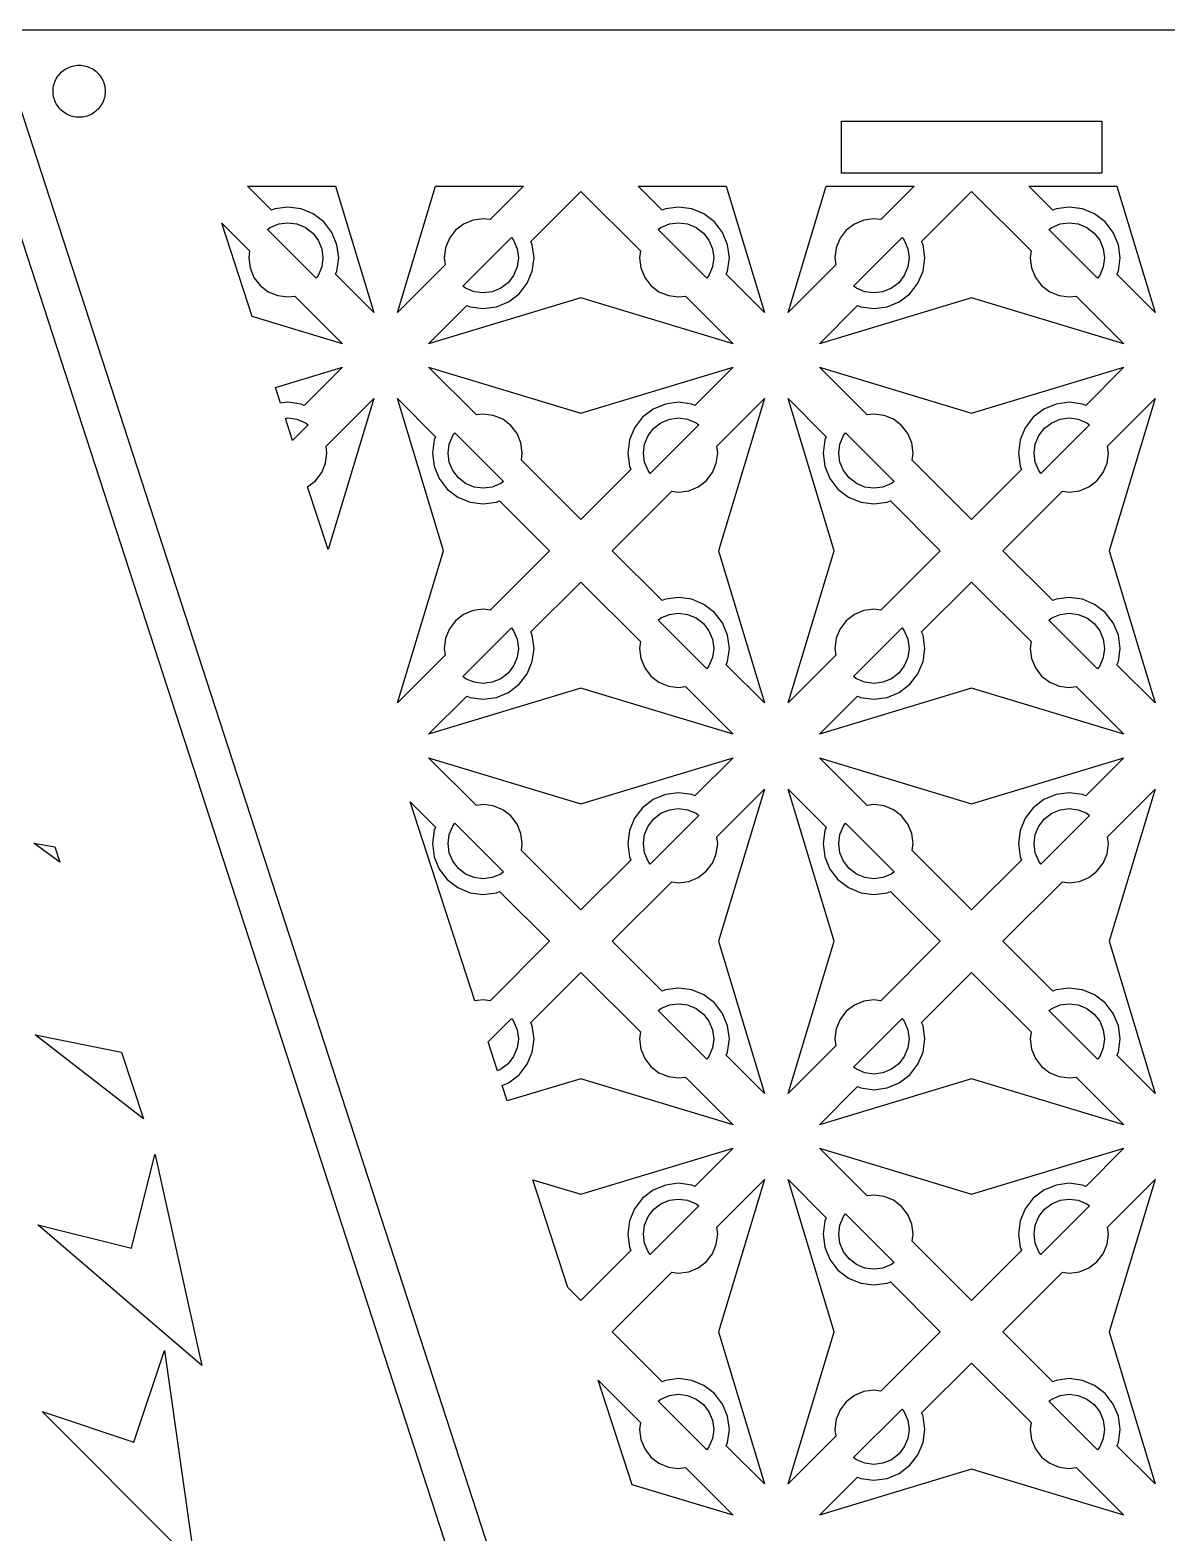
# Model space of a CAD drawing. Header units: metres. Extents: x 20 to 1108, y 20 to 485.
# Drawn here: x 804.2 to 891.5, y 369.2 to 484.7 of the extents above; entities that cross this region are included whole.
import ezdxf

# ---------------------------------------------------------------- set-up
doc = ezdxf.new("R2010")
doc.units = ezdxf.units.M

msp = doc.modelspace()

# ---------------------------------------------------------------- linework, layer by layer
for p, q in [((873.389, 253.826), (798.389, 484.652)), ((951.544, 484.652), (801.544, 484.652)), ((801.544, 484.652), (876.544, 253.826)), ((806.646, 481.408), (806.741, 481.491)), ((806.741, 481.491), (806.841, 481.569)), ((806.841, 481.569), (806.944, 481.639)), ((806.944, 481.639), (807.053, 481.703)), ((807.053, 481.703), (807.164, 481.76)), ((807.164, 481.76), (807.28, 481.81)), ((807.28, 481.81), (807.398, 481.853)), ((807.398, 481.853), (807.519, 481.888)), ((807.519, 481.888), (807.642, 481.915)), ((807.642, 481.915), (807.766, 481.935)), ((807.766, 481.935), (807.891, 481.946)), ((807.891, 481.946), (808.016, 481.95)), ((808.016, 481.95), (808.142, 481.946)), ((808.142, 481.946), (808.267, 481.935)), ((808.267, 481.935), (808.391, 481.915)), ((808.391, 481.915), (808.514, 481.888)), ((808.514, 481.888), (808.634, 481.853)), ((808.634, 481.853), (808.752, 481.81)), ((808.752, 481.81), (808.867, 481.76)), ((808.867, 481.76), (808.979, 481.703)), ((808.979, 481.703), (809.088, 481.639)), ((809.088, 481.639), (809.191, 481.569)), ((809.191, 481.569), (809.291, 481.491)), ((809.291, 481.491), (809.385, 481.408)), ((806.032, 480.201), (806.052, 480.325)), ((806.052, 480.325), (806.079, 480.447)), ((806.079, 480.447), (806.114, 480.569)), ((806.114, 480.569), (806.156, 480.687)), ((806.156, 480.687), (806.206, 480.802)), ((806.206, 480.802), (806.264, 480.913)), ((806.264, 480.913), (806.327, 481.022)), ((806.327, 481.022), (806.398, 481.126)), ((806.398, 481.126), (806.475, 481.225)), ((806.475, 481.225), (806.559, 481.319)), ((806.559, 481.319), (806.646, 481.408)), ((809.385, 481.408), (809.474, 481.319)), ((809.474, 481.319), (809.558, 481.225)), ((809.558, 481.225), (809.634, 481.126)), ((809.634, 481.126), (809.705, 481.022)), ((809.705, 481.022), (809.769, 480.913)), ((809.769, 480.913), (809.826, 480.802)), ((809.826, 480.802), (809.876, 480.687)), ((809.876, 480.687), (809.918, 480.569)), ((809.918, 480.569), (809.953, 480.447)), ((809.953, 480.447), (809.98, 480.325)), ((809.98, 480.325), (810, 480.201)), ((806.016, 479.95), (806.02, 480.075)), ((806.02, 479.824), (806.016, 479.95)), ((806.02, 480.075), (806.032, 480.201)), ((806.032, 479.699), (806.02, 479.824)), ((806.052, 479.575), (806.032, 479.699)), ((806.079, 479.453), (806.052, 479.575)), ((806.114, 479.332), (806.079, 479.453)), ((806.156, 479.214), (806.114, 479.332)), ((806.206, 479.099), (806.156, 479.214)), ((809.876, 479.214), (809.826, 479.099)), ((809.918, 479.332), (809.876, 479.214)), ((809.953, 479.453), (809.918, 479.332)), ((809.98, 479.575), (809.953, 479.453)), ((810, 479.699), (809.98, 479.575)), ((810, 480.201), (810.012, 480.075)), ((810.012, 479.824), (810, 479.699)), ((810.012, 480.075), (810.016, 479.95)), ((810.016, 479.95), (810.012, 479.824)), ((806.264, 478.986), (806.206, 479.099)), ((806.327, 478.878), (806.264, 478.986)), ((806.398, 478.775), (806.327, 478.878)), ((806.475, 478.675), (806.398, 478.775)), ((806.559, 478.581), (806.475, 478.675)), ((806.646, 478.492), (806.559, 478.581)), ((806.741, 478.409), (806.646, 478.492)), ((806.841, 478.332), (806.741, 478.409)), ((806.944, 478.262), (806.841, 478.332)), ((807.053, 478.197), (806.944, 478.262)), ((807.164, 478.141), (807.053, 478.197)), ((807.28, 478.091), (807.164, 478.141)), ((807.398, 478.048), (807.28, 478.091)), ((807.519, 478.013), (807.398, 478.048)), ((807.642, 477.986), (807.519, 478.013)), ((807.766, 477.966), (807.642, 477.986)), ((808.391, 477.986), (808.267, 477.966)), ((808.514, 478.013), (808.391, 477.986)), ((808.634, 478.048), (808.514, 478.013)), ((808.752, 478.091), (808.634, 478.048)), ((808.867, 478.141), (808.752, 478.091)), ((808.979, 478.197), (808.867, 478.141)), ((809.088, 478.262), (808.979, 478.197)), ((809.191, 478.332), (809.088, 478.262)), ((809.291, 478.409), (809.191, 478.332)), ((809.385, 478.492), (809.291, 478.409)), ((809.474, 478.581), (809.385, 478.492)), ((809.558, 478.675), (809.474, 478.581)), ((809.634, 478.775), (809.558, 478.675)), ((809.705, 478.878), (809.634, 478.775)), ((809.769, 478.986), (809.705, 478.878)), ((809.826, 479.099), (809.769, 478.986)), ((807.891, 477.954), (807.766, 477.966)), ((808.016, 477.95), (807.891, 477.954)), ((808.142, 477.954), (808.016, 477.95)), ((808.267, 477.966), (808.142, 477.954)), ((866.544, 473.652), (866.544, 477.652)), ((866.544, 477.652), (886.544, 477.652)), ((886.544, 477.652), (886.544, 473.652)), ((886.544, 473.652), (866.544, 473.652)), ((822.782, 470.819), (820.948, 472.652)), ((820.948, 472.652), (827.707, 472.652)), ((827.707, 472.652), (830.637, 462.964)), ((832.451, 462.964), (835.381, 472.652)), ((835.381, 472.652), (842.14, 472.652)), ((842.14, 472.652), (839.573, 470.086)), ((842.71, 468.414), (846.544, 472.248)), ((846.544, 472.248), (851.11, 467.682)), ((852.782, 470.819), (850.948, 472.652)), ((850.948, 472.652), (857.707, 472.652)), ((857.707, 472.652), (860.637, 462.964)), ((862.451, 462.964), (865.381, 472.652)), ((865.381, 472.652), (872.14, 472.652)), ((872.14, 472.652), (869.573, 470.086)), ((872.71, 468.414), (876.544, 472.248)), ((876.544, 472.248), (881.11, 467.682)), ((882.782, 470.819), (880.948, 472.652)), ((880.948, 472.652), (887.707, 472.652)), ((887.707, 472.652), (890.637, 462.964)), ((824.044, 471.056), (823.033, 470.923)), ((825.055, 470.923), (824.044, 471.056)), ((854.044, 471.056), (853.033, 470.923)), ((855.055, 470.923), (854.044, 471.056)), ((884.044, 471.056), (883.033, 470.923)), ((885.055, 470.923), (884.044, 471.056)), ((823.033, 470.923), (822.782, 470.819)), ((825.995, 470.533), (825.055, 470.923)), ((826.804, 469.913), (825.995, 470.533)), ((827.424, 469.104), (826.804, 469.913)), ((838.267, 470.053), (837.543, 469.753)), ((839.044, 470.155), (838.267, 470.053)), ((839.573, 470.086), (839.044, 470.155)), ((853.033, 470.923), (852.782, 470.819)), ((855.995, 470.533), (855.055, 470.923)), ((856.804, 469.913), (855.995, 470.533)), ((857.424, 469.104), (856.804, 469.913)), ((868.267, 470.053), (867.543, 469.753)), ((869.044, 470.155), (868.267, 470.053)), ((869.573, 470.086), (869.044, 470.155)), ((883.033, 470.923), (882.782, 470.819)), ((885.995, 470.533), (885.055, 470.923)), ((886.804, 469.913), (885.995, 470.533)), ((887.424, 469.104), (886.804, 469.913)), ((821.31, 462.652), (818.985, 469.807)), ((818.985, 469.807), (821.11, 467.682)), ((822.478, 469.322), (822.695, 469.488)), ((826.213, 465.587), (822.478, 469.322)), ((822.695, 469.488), (823.347, 469.758)), ((823.347, 469.758), (824.044, 469.85)), ((824.044, 469.85), (824.741, 469.758)), ((824.741, 469.758), (825.393, 469.488)), ((825.393, 469.488), (825.951, 469.06)), ((825.951, 469.06), (826.38, 468.501)), ((827.813, 468.163), (827.424, 469.104)), ((836.92, 469.277), (836.443, 468.654)), ((837.543, 469.753), (836.92, 469.277)), ((852.478, 469.322), (852.695, 469.488)), ((856.213, 465.587), (852.478, 469.322)), ((852.695, 469.488), (853.347, 469.758)), ((853.347, 469.758), (854.044, 469.85)), ((854.044, 469.85), (854.741, 469.758)), ((854.741, 469.758), (855.393, 469.488)), ((855.393, 469.488), (855.951, 469.06)), ((855.951, 469.06), (856.38, 468.501)), ((857.813, 468.163), (857.424, 469.104)), ((866.92, 469.277), (866.443, 468.654)), ((867.543, 469.753), (866.92, 469.277)), ((882.478, 469.322), (882.695, 469.488)), ((886.213, 465.587), (882.478, 469.322)), ((882.695, 469.488), (883.347, 469.758)), ((883.347, 469.758), (884.044, 469.85)), ((884.044, 469.85), (884.741, 469.758)), ((884.741, 469.758), (885.393, 469.488)), ((885.393, 469.488), (885.951, 469.06)), ((885.951, 469.06), (886.38, 468.501)), ((887.813, 468.163), (887.424, 469.104)), ((821.11, 467.682), (821.041, 467.152)), ((826.38, 468.501), (826.649, 467.85)), ((826.649, 467.85), (826.741, 467.152)), ((827.947, 467.152), (827.813, 468.163)), ((836.144, 467.93), (836.041, 467.152)), ((836.443, 468.654), (836.144, 467.93)), ((837.478, 464.984), (841.214, 468.718)), ((841.214, 468.718), (841.38, 468.501)), ((841.38, 468.501), (841.649, 467.85)), ((841.649, 467.85), (841.741, 467.152)), ((842.814, 468.163), (842.71, 468.414)), ((842.947, 467.152), (842.814, 468.163)), ((851.11, 467.682), (851.041, 467.152)), ((856.38, 468.501), (856.649, 467.85)), ((856.649, 467.85), (856.741, 467.152)), ((857.947, 467.152), (857.813, 468.163)), ((866.144, 467.93), (866.041, 467.152)), ((866.443, 468.654), (866.144, 467.93)), ((867.478, 464.984), (871.214, 468.718)), ((871.214, 468.718), (871.38, 468.501)), ((871.38, 468.501), (871.649, 467.85)), ((871.649, 467.85), (871.741, 467.152)), ((872.814, 468.163), (872.71, 468.414)), ((872.947, 467.152), (872.814, 468.163)), ((881.11, 467.682), (881.041, 467.152)), ((886.38, 468.501), (886.649, 467.85)), ((886.649, 467.85), (886.741, 467.152)), ((887.947, 467.152), (887.813, 468.163)), ((821.041, 467.152), (821.144, 466.375)), ((826.649, 466.455), (826.38, 465.804)), ((826.741, 467.152), (826.649, 466.455)), ((827.813, 466.142), (827.947, 467.152)), ((836.11, 466.624), (832.451, 462.964)), ((836.041, 467.152), (836.11, 466.624)), ((841.649, 466.455), (841.38, 465.804)), ((841.741, 467.152), (841.649, 466.455)), ((842.814, 466.142), (842.947, 467.152)), ((851.041, 467.152), (851.144, 466.375)), ((856.649, 466.455), (856.38, 465.804)), ((856.741, 467.152), (856.649, 466.455)), ((857.813, 466.142), (857.947, 467.152)), ((866.11, 466.624), (862.451, 462.964)), ((866.041, 467.152), (866.11, 466.624)), ((871.649, 466.455), (871.38, 465.804)), ((871.741, 467.152), (871.649, 466.455)), ((872.814, 466.142), (872.947, 467.152)), ((881.041, 467.152), (881.144, 466.375)), ((886.649, 466.455), (886.38, 465.804)), ((886.741, 467.152), (886.649, 466.455)), ((887.813, 466.142), (887.947, 467.152)), ((821.144, 466.375), (821.443, 465.652)), ((821.443, 465.652), (821.92, 465.028)), ((826.38, 465.804), (826.213, 465.587)), ((827.71, 465.892), (827.813, 466.142)), ((830.637, 462.964), (827.71, 465.892)), ((841.38, 465.804), (840.951, 465.246)), ((842.425, 465.201), (842.814, 466.142)), ((851.144, 466.375), (851.443, 465.652)), ((851.443, 465.652), (851.92, 465.028)), ((856.38, 465.804), (856.213, 465.587)), ((857.71, 465.892), (857.813, 466.142)), ((860.637, 462.964), (857.71, 465.892)), ((871.38, 465.804), (870.951, 465.246)), ((872.425, 465.201), (872.814, 466.142)), ((881.144, 466.375), (881.443, 465.652)), ((881.443, 465.652), (881.92, 465.028)), ((886.38, 465.804), (886.213, 465.587)), ((887.71, 465.892), (887.813, 466.142)), ((890.637, 462.964), (887.71, 465.892)), ((821.92, 465.028), (822.542, 464.552)), ((822.542, 464.552), (823.267, 464.252)), ((823.267, 464.252), (824.044, 464.15)), ((824.044, 464.15), (824.572, 464.219)), ((824.572, 464.219), (828.232, 460.56)), ((837.695, 464.817), (837.478, 464.984)), ((838.347, 464.547), (837.695, 464.817)), ((839.044, 464.455), (838.347, 464.547)), ((839.741, 464.547), (839.044, 464.455)), ((840.393, 464.817), (839.741, 464.547)), ((840.951, 465.246), (840.393, 464.817)), ((840.995, 463.773), (841.805, 464.393)), ((841.805, 464.393), (842.425, 465.201)), ((851.92, 465.028), (852.542, 464.552)), ((852.542, 464.552), (853.267, 464.252)), ((853.267, 464.252), (854.044, 464.15)), ((854.044, 464.15), (854.572, 464.219)), ((854.572, 464.219), (858.232, 460.56)), ((867.695, 464.817), (867.478, 464.984)), ((868.347, 464.547), (867.695, 464.817)), ((869.044, 464.455), (868.347, 464.547)), ((869.741, 464.547), (869.044, 464.455)), ((870.393, 464.817), (869.741, 464.547)), ((870.951, 465.246), (870.393, 464.817)), ((870.995, 463.773), (871.805, 464.393)), ((871.805, 464.393), (872.425, 465.201)), ((881.92, 465.028), (882.543, 464.552)), ((882.543, 464.552), (883.267, 464.252)), ((883.267, 464.252), (884.044, 464.15)), ((884.044, 464.15), (884.572, 464.219)), ((884.572, 464.219), (888.232, 460.56)), ((846.541, 464.093), (834.855, 460.56)), ((834.855, 460.56), (837.783, 463.486)), ((837.783, 463.486), (838.033, 463.383)), ((838.033, 463.383), (839.044, 463.249)), ((839.044, 463.249), (840.055, 463.383)), ((840.055, 463.383), (840.995, 463.773)), ((846.544, 464.094), (846.541, 464.095)), ((846.541, 464.095), (846.541, 464.093)), ((846.547, 464.095), (846.544, 464.094)), ((846.547, 464.093), (846.547, 464.095)), ((858.232, 460.56), (846.547, 464.093)), ((876.541, 464.093), (864.855, 460.56)), ((864.855, 460.56), (867.783, 463.486)), ((867.783, 463.486), (868.033, 463.383)), ((868.033, 463.383), (869.044, 463.249)), ((869.044, 463.249), (870.055, 463.383)), ((870.055, 463.383), (870.995, 463.773)), ((876.544, 464.094), (876.541, 464.095)), ((876.541, 464.095), (876.541, 464.093)), ((876.547, 464.095), (876.544, 464.094)), ((876.547, 464.093), (876.547, 464.095)), ((888.232, 460.56), (876.547, 464.093)), ((828.232, 460.56), (821.31, 462.652)), ((823.085, 457.189), (828.232, 458.745)), ((828.232, 458.745), (825.305, 455.819)), ((838.516, 455.086), (834.855, 458.745)), ((834.855, 458.745), (846.541, 455.212)), ((846.547, 455.212), (858.232, 458.745)), ((858.232, 458.745), (855.305, 455.819)), ((868.516, 455.086), (864.855, 458.745)), ((864.855, 458.745), (876.541, 455.212)), ((876.547, 455.212), (888.232, 458.745)), ((888.232, 458.745), (885.305, 455.819)), ((823.477, 455.981), (823.085, 457.189)), ((824.044, 456.056), (823.477, 455.981)), ((825.055, 455.922), (824.044, 456.056)), ((826.977, 452.681), (830.637, 456.341)), ((830.637, 456.341), (827.13, 444.741)), ((835.984, 444.655), (832.451, 456.341)), ((832.451, 456.341), (835.378, 453.413)), ((854.044, 456.056), (853.033, 455.922)), ((855.055, 455.922), (854.044, 456.056)), ((856.977, 452.681), (860.637, 456.341)), ((860.637, 456.341), (857.103, 444.655)), ((865.984, 444.655), (862.451, 456.341)), ((862.451, 456.341), (865.378, 453.413)), ((884.044, 456.056), (883.033, 455.922)), ((885.055, 455.922), (884.044, 456.056)), ((886.977, 452.681), (890.637, 456.341)), ((890.637, 456.341), (887.103, 444.655)), ((825.305, 455.819), (825.055, 455.922)), ((839.044, 455.155), (838.516, 455.086)), ((839.821, 455.053), (839.044, 455.155)), ((840.546, 454.753), (839.821, 455.053)), ((846.541, 455.212), (846.541, 455.21)), ((846.541, 455.21), (846.544, 455.211)), ((846.544, 455.211), (846.547, 455.21)), ((846.547, 455.21), (846.547, 455.212)), ((851.283, 454.912), (850.663, 454.104)), ((852.093, 455.532), (851.283, 454.912)), ((853.033, 455.922), (852.093, 455.532)), ((855.305, 455.819), (855.055, 455.922)), ((869.044, 455.155), (868.516, 455.086)), ((869.821, 455.053), (869.044, 455.155)), ((870.545, 454.753), (869.821, 455.053)), ((876.541, 455.212), (876.541, 455.21)), ((876.541, 455.21), (876.544, 455.211)), ((876.544, 455.211), (876.547, 455.21)), ((876.547, 455.21), (876.547, 455.212)), ((881.283, 454.912), (880.663, 454.104)), ((882.093, 455.532), (881.283, 454.912)), ((883.033, 455.922), (882.093, 455.532)), ((885.305, 455.819), (885.055, 455.922)), ((823.853, 454.824), (824.044, 454.85)), ((824.407, 453.12), (823.853, 454.824)), ((824.044, 454.85), (824.741, 454.758)), ((825.609, 454.321), (824.407, 453.12)), ((824.741, 454.758), (825.393, 454.488)), ((825.393, 454.488), (825.609, 454.321)), ((841.168, 454.277), (840.546, 454.753)), ((841.644, 453.653), (841.168, 454.277)), ((850.663, 454.104), (850.273, 453.163)), ((851.708, 453.501), (852.137, 454.06)), ((855.609, 454.321), (851.874, 450.587)), ((852.137, 454.06), (852.695, 454.488)), ((852.695, 454.488), (853.347, 454.758)), ((853.347, 454.758), (854.044, 454.85)), ((854.044, 454.85), (854.741, 454.758)), ((854.741, 454.758), (855.393, 454.488)), ((855.393, 454.488), (855.609, 454.321)), ((871.168, 454.277), (870.545, 454.753)), ((871.644, 453.653), (871.168, 454.277)), ((880.663, 454.104), (880.273, 453.163)), ((881.708, 453.501), (882.137, 454.06)), ((885.609, 454.321), (881.874, 450.587)), ((882.137, 454.06), (882.695, 454.488)), ((882.695, 454.488), (883.347, 454.758)), ((883.347, 454.758), (884.044, 454.85)), ((884.044, 454.85), (884.741, 454.758)), ((884.741, 454.758), (885.393, 454.488)), ((885.393, 454.488), (885.609, 454.321)), ((827.047, 452.152), (826.977, 452.681)), ((835.274, 453.163), (835.141, 452.152)), ((835.378, 453.413), (835.274, 453.163)), ((836.347, 452.153), (836.438, 452.85)), ((836.438, 452.85), (836.708, 453.501)), ((836.708, 453.501), (836.875, 453.718)), ((836.875, 453.718), (840.609, 449.983)), ((841.944, 452.93), (841.644, 453.653)), ((842.047, 452.152), (841.944, 452.93)), ((850.273, 453.163), (850.141, 452.152)), ((851.347, 452.153), (851.438, 452.85)), ((851.438, 452.85), (851.708, 453.501)), ((857.047, 452.152), (856.977, 452.681)), ((865.274, 453.163), (865.141, 452.152)), ((865.378, 453.413), (865.274, 453.163)), ((866.347, 452.153), (866.438, 452.85)), ((866.438, 452.85), (866.708, 453.501)), ((866.708, 453.501), (866.875, 453.718)), ((866.875, 453.718), (870.609, 449.983)), ((871.944, 452.93), (871.644, 453.653)), ((872.047, 452.152), (871.944, 452.93)), ((880.273, 453.163), (880.141, 452.152)), ((881.347, 452.153), (881.438, 452.85)), ((881.438, 452.85), (881.708, 453.501)), ((887.047, 452.152), (886.977, 452.681)), ((826.944, 451.375), (827.047, 452.152)), ((835.141, 452.152), (835.274, 451.142)), ((836.438, 451.455), (836.347, 452.153)), ((836.708, 450.804), (836.438, 451.455)), ((841.977, 451.623), (842.047, 452.152)), ((846.544, 447.057), (841.977, 451.623)), ((850.141, 452.152), (850.273, 451.142)), ((851.438, 451.455), (851.347, 452.153)), ((851.708, 450.804), (851.438, 451.455)), ((856.944, 451.375), (857.047, 452.152)), ((865.141, 452.152), (865.274, 451.142)), ((866.438, 451.455), (866.347, 452.153)), ((866.708, 450.804), (866.438, 451.455)), ((871.977, 451.623), (872.047, 452.152)), ((876.544, 447.057), (871.977, 451.623)), ((880.141, 452.152), (880.273, 451.142)), ((881.438, 451.455), (881.347, 452.153)), ((881.708, 450.804), (881.438, 451.455)), ((886.944, 451.375), (887.047, 452.152)), ((826.168, 450.028), (826.644, 450.651)), ((826.644, 450.651), (826.944, 451.375)), ((835.274, 451.142), (835.664, 450.201)), ((837.137, 450.245), (836.708, 450.804)), ((850.378, 450.891), (846.544, 447.057)), ((850.273, 451.142), (850.378, 450.891)), ((851.874, 450.587), (851.708, 450.804)), ((856.168, 450.028), (856.644, 450.651)), ((856.644, 450.651), (856.944, 451.375)), ((865.274, 451.142), (865.664, 450.201)), ((867.137, 450.245), (866.708, 450.804)), ((880.378, 450.891), (876.544, 447.057)), ((880.273, 451.142), (880.378, 450.891)), ((881.874, 450.587), (881.708, 450.804)), ((886.168, 450.028), (886.644, 450.651)), ((886.644, 450.651), (886.944, 451.375)), ((825.562, 449.565), (826.168, 450.028)), ((827.13, 444.741), (825.562, 449.565)), ((835.664, 450.201), (836.284, 449.392)), ((836.284, 449.392), (837.093, 448.772)), ((837.695, 449.817), (837.137, 450.245)), ((838.347, 449.547), (837.695, 449.817)), ((839.044, 449.455), (838.347, 449.547)), ((839.741, 449.547), (839.044, 449.455)), ((840.393, 449.817), (839.741, 449.547)), ((840.609, 449.983), (840.393, 449.817)), ((848.948, 444.652), (853.515, 449.219)), ((853.515, 449.219), (854.044, 449.15)), ((854.044, 449.15), (854.821, 449.252)), ((854.821, 449.252), (855.545, 449.552)), ((855.545, 449.552), (856.168, 450.028)), ((865.664, 450.201), (866.284, 449.392)), ((866.284, 449.392), (867.093, 448.772)), ((867.695, 449.817), (867.137, 450.245)), ((868.347, 449.547), (867.695, 449.817)), ((869.044, 449.455), (868.347, 449.547)), ((869.741, 449.547), (869.044, 449.455)), ((870.393, 449.817), (869.741, 449.547)), ((870.609, 449.983), (870.393, 449.817)), ((878.948, 444.652), (883.515, 449.219)), ((883.515, 449.219), (884.044, 449.15)), ((884.044, 449.15), (884.821, 449.252)), ((884.821, 449.252), (885.545, 449.552)), ((885.545, 449.552), (886.168, 450.028)), ((837.093, 448.772), (838.033, 448.382)), ((838.033, 448.382), (839.044, 448.249)), ((839.044, 448.249), (840.055, 448.382)), ((840.055, 448.382), (840.306, 448.486)), ((840.306, 448.486), (844.14, 444.652)), ((867.093, 448.772), (868.033, 448.382)), ((868.033, 448.382), (869.044, 448.249)), ((869.044, 448.249), (870.055, 448.382)), ((870.055, 448.382), (870.306, 448.486)), ((870.306, 448.486), (874.14, 444.652)), ((832.451, 432.964), (835.984, 444.65)), ((835.986, 444.655), (835.984, 444.655)), ((835.984, 444.65), (835.986, 444.65)), ((835.985, 444.652), (835.986, 444.655)), ((835.986, 444.65), (835.985, 444.652)), ((844.14, 444.652), (839.573, 440.086)), ((852.782, 440.819), (848.948, 444.652)), ((857.103, 444.655), (857.102, 444.655)), ((857.102, 444.655), (857.102, 444.652)), ((857.102, 444.652), (857.102, 444.65)), ((857.102, 444.65), (857.103, 444.65)), ((857.103, 444.65), (860.637, 432.964)), ((862.451, 432.964), (865.984, 444.65)), ((865.986, 444.655), (865.984, 444.655)), ((865.984, 444.65), (865.986, 444.65)), ((865.985, 444.652), (865.986, 444.655)), ((865.986, 444.65), (865.985, 444.652)), ((874.14, 444.652), (869.573, 440.086)), ((882.782, 440.819), (878.948, 444.652)), ((887.103, 444.655), (887.102, 444.655)), ((887.102, 444.655), (887.102, 444.652)), ((887.102, 444.652), (887.102, 444.65)), ((887.102, 444.65), (887.103, 444.65)), ((887.103, 444.65), (890.637, 432.964)), ((842.71, 438.414), (846.544, 442.248)), ((846.544, 442.248), (851.11, 437.682)), ((872.71, 438.414), (876.544, 442.248)), ((876.544, 442.248), (881.11, 437.682)), ((854.044, 441.056), (853.033, 440.923)), ((855.055, 440.923), (854.044, 441.056)), ((884.044, 441.056), (883.033, 440.923)), ((885.055, 440.923), (884.044, 441.056)), ((838.267, 440.053), (837.543, 439.753)), ((839.044, 440.155), (838.267, 440.053)), ((839.573, 440.086), (839.044, 440.155)), ((853.033, 440.923), (852.782, 440.819)), ((855.995, 440.533), (855.055, 440.923)), ((856.804, 439.913), (855.995, 440.533)), ((857.424, 439.104), (856.804, 439.913)), ((868.267, 440.053), (867.543, 439.753)), ((869.044, 440.155), (868.267, 440.053)), ((869.573, 440.086), (869.044, 440.155)), ((883.033, 440.923), (882.782, 440.819)), ((885.995, 440.533), (885.055, 440.923)), ((886.804, 439.913), (885.995, 440.533)), ((887.424, 439.104), (886.804, 439.913)), ((836.92, 439.277), (836.443, 438.654)), ((837.543, 439.753), (836.92, 439.277)), ((852.478, 439.322), (852.695, 439.488)), ((856.213, 435.587), (852.478, 439.322)), ((852.695, 439.488), (853.347, 439.758)), ((853.347, 439.758), (854.044, 439.85)), ((854.044, 439.85), (854.741, 439.758)), ((854.741, 439.758), (855.393, 439.488)), ((855.393, 439.488), (855.951, 439.06)), ((855.951, 439.06), (856.38, 438.501)), ((857.813, 438.163), (857.424, 439.104)), ((866.92, 439.277), (866.443, 438.654)), ((867.543, 439.753), (866.92, 439.277)), ((882.478, 439.322), (882.695, 439.488)), ((886.213, 435.587), (882.478, 439.322)), ((882.695, 439.488), (883.347, 439.758)), ((883.347, 439.758), (884.044, 439.85)), ((884.044, 439.85), (884.741, 439.758)), ((884.741, 439.758), (885.393, 439.488)), ((885.393, 439.488), (885.951, 439.06)), ((885.951, 439.06), (886.38, 438.501)), ((887.813, 438.163), (887.424, 439.104)), ((836.144, 437.93), (836.041, 437.152)), ((836.443, 438.654), (836.144, 437.93)), ((837.478, 434.984), (841.214, 438.718)), ((841.214, 438.718), (841.38, 438.501)), ((841.38, 438.501), (841.649, 437.85)), ((841.649, 437.85), (841.741, 437.152)), ((842.814, 438.163), (842.71, 438.414)), ((842.947, 437.152), (842.814, 438.163)), ((851.11, 437.682), (851.041, 437.152)), ((856.38, 438.501), (856.649, 437.85)), ((856.649, 437.85), (856.741, 437.152)), ((857.947, 437.152), (857.813, 438.163)), ((866.144, 437.93), (866.041, 437.152)), ((866.443, 438.654), (866.144, 437.93)), ((867.478, 434.984), (871.214, 438.718)), ((871.214, 438.718), (871.38, 438.501)), ((871.38, 438.501), (871.649, 437.85)), ((871.649, 437.85), (871.741, 437.152)), ((872.814, 438.163), (872.71, 438.414)), ((872.947, 437.152), (872.814, 438.163)), ((881.11, 437.682), (881.041, 437.152)), ((886.38, 438.501), (886.649, 437.85)), ((886.649, 437.85), (886.741, 437.152)), ((887.947, 437.152), (887.813, 438.163)), ((836.11, 436.624), (832.451, 432.964)), ((836.041, 437.152), (836.11, 436.624)), ((841.649, 436.455), (841.38, 435.804)), ((841.741, 437.152), (841.649, 436.455)), ((842.814, 436.142), (842.947, 437.152)), ((851.041, 437.152), (851.144, 436.375)), ((856.649, 436.455), (856.38, 435.804)), ((856.741, 437.152), (856.649, 436.455)), ((857.813, 436.142), (857.947, 437.152)), ((866.11, 436.624), (862.451, 432.964)), ((866.041, 437.152), (866.11, 436.624)), ((871.649, 436.455), (871.38, 435.804)), ((871.741, 437.152), (871.649, 436.455)), ((872.814, 436.142), (872.947, 437.152)), ((881.041, 437.152), (881.144, 436.375)), ((886.649, 436.455), (886.38, 435.804)), ((886.741, 437.152), (886.649, 436.455)), ((887.813, 436.142), (887.947, 437.152)), ((841.38, 435.804), (840.951, 435.246)), ((842.425, 435.201), (842.814, 436.142)), ((851.144, 436.375), (851.443, 435.652)), ((851.443, 435.652), (851.92, 435.028)), ((856.38, 435.804), (856.213, 435.587)), ((857.71, 435.892), (857.813, 436.142)), ((860.637, 432.964), (857.71, 435.892)), ((871.38, 435.804), (870.951, 435.246)), ((872.425, 435.201), (872.814, 436.142)), ((881.144, 436.375), (881.443, 435.652)), ((881.443, 435.652), (881.92, 435.028)), ((886.38, 435.804), (886.213, 435.587)), ((887.71, 435.892), (887.813, 436.142)), ((890.637, 432.964), (887.71, 435.892)), ((837.695, 434.817), (837.478, 434.984)), ((838.347, 434.547), (837.695, 434.817)), ((839.044, 434.455), (838.347, 434.547)), ((839.741, 434.547), (839.044, 434.455)), ((840.393, 434.817), (839.741, 434.547)), ((840.951, 435.246), (840.393, 434.817)), ((840.995, 433.773), (841.805, 434.393)), ((841.805, 434.393), (842.425, 435.201)), ((851.92, 435.028), (852.542, 434.552)), ((852.542, 434.552), (853.267, 434.252)), ((853.267, 434.252), (854.044, 434.15)), ((854.044, 434.15), (854.572, 434.219)), ((854.572, 434.219), (858.232, 430.56)), ((867.695, 434.817), (867.478, 434.984)), ((868.347, 434.547), (867.695, 434.817)), ((869.044, 434.455), (868.347, 434.547)), ((869.741, 434.547), (869.044, 434.455)), ((870.393, 434.817), (869.741, 434.547)), ((870.951, 435.246), (870.393, 434.817)), ((870.995, 433.773), (871.805, 434.393)), ((871.805, 434.393), (872.425, 435.201)), ((881.92, 435.028), (882.543, 434.552)), ((882.543, 434.552), (883.267, 434.252)), ((883.267, 434.252), (884.044, 434.15)), ((884.044, 434.15), (884.572, 434.219)), ((884.572, 434.219), (888.232, 430.56)), ((846.541, 434.093), (834.855, 430.56)), ((834.855, 430.56), (837.783, 433.486)), ((837.783, 433.486), (838.033, 433.383)), ((838.033, 433.383), (839.044, 433.249)), ((839.044, 433.249), (840.055, 433.383)), ((840.055, 433.383), (840.995, 433.773)), ((846.544, 434.094), (846.541, 434.095)), ((846.541, 434.095), (846.541, 434.093)), ((846.547, 434.095), (846.544, 434.094)), ((846.547, 434.093), (846.547, 434.095)), ((858.232, 430.56), (846.547, 434.093)), ((876.541, 434.093), (864.855, 430.56)), ((864.855, 430.56), (867.783, 433.486)), ((867.783, 433.486), (868.033, 433.383)), ((868.033, 433.383), (869.044, 433.249)), ((869.044, 433.249), (870.055, 433.383)), ((870.055, 433.383), (870.995, 433.773)), ((876.544, 434.094), (876.541, 434.095)), ((876.541, 434.095), (876.541, 434.093)), ((876.547, 434.095), (876.544, 434.094)), ((876.547, 434.093), (876.547, 434.095)), ((888.232, 430.56), (876.547, 434.093)), ((838.516, 425.086), (834.855, 428.745)), ((834.855, 428.745), (846.541, 425.212)), ((846.547, 425.212), (858.232, 428.745)), ((858.232, 428.745), (855.305, 425.819)), ((868.516, 425.086), (864.855, 428.745)), ((864.855, 428.745), (876.541, 425.212)), ((876.547, 425.212), (888.232, 428.745)), ((888.232, 428.745), (885.305, 425.819)), ((854.044, 426.056), (853.033, 425.922)), ((855.055, 425.922), (854.044, 426.056)), ((856.977, 422.681), (860.637, 426.341)), ((860.637, 426.341), (857.103, 414.655)), ((865.984, 414.655), (862.451, 426.341)), ((862.451, 426.341), (865.378, 423.413)), ((884.044, 426.056), (883.033, 425.922)), ((885.055, 425.922), (884.044, 426.056)), ((886.977, 422.681), (890.637, 426.341)), ((890.637, 426.341), (887.103, 414.655)), ((833.425, 425.367), (835.378, 423.413)), ((838.394, 410.07), (833.425, 425.367)), ((839.044, 425.155), (838.516, 425.086)), ((839.821, 425.053), (839.044, 425.155)), ((840.546, 424.753), (839.821, 425.053)), ((846.541, 425.212), (846.541, 425.21)), ((846.541, 425.21), (846.544, 425.211)), ((846.544, 425.211), (846.547, 425.21)), ((846.547, 425.21), (846.547, 425.212)), ((851.283, 424.912), (850.663, 424.104)), ((852.093, 425.532), (851.283, 424.912)), ((853.033, 425.922), (852.093, 425.532)), ((855.305, 425.819), (855.055, 425.922)), ((869.044, 425.155), (868.516, 425.086)), ((869.821, 425.053), (869.044, 425.155)), ((870.545, 424.753), (869.821, 425.053)), ((876.541, 425.212), (876.541, 425.21)), ((876.541, 425.21), (876.544, 425.211)), ((876.544, 425.211), (876.547, 425.21)), ((876.547, 425.21), (876.547, 425.212)), ((881.283, 424.912), (880.663, 424.104)), ((882.093, 425.532), (881.283, 424.912)), ((883.033, 425.922), (882.093, 425.532)), ((885.305, 425.819), (885.055, 425.922)), ((836.708, 423.501), (836.875, 423.718)), ((836.875, 423.718), (840.609, 419.983)), ((841.168, 424.277), (840.546, 424.753)), ((841.644, 423.653), (841.168, 424.277)), ((850.663, 424.104), (850.273, 423.163)), ((851.708, 423.501), (852.137, 424.06)), ((855.609, 424.321), (851.874, 420.587)), ((852.137, 424.06), (852.695, 424.488)), ((852.695, 424.488), (853.347, 424.758)), ((853.347, 424.758), (854.044, 424.85)), ((854.044, 424.85), (854.741, 424.758)), ((854.741, 424.758), (855.393, 424.488)), ((855.393, 424.488), (855.609, 424.321)), ((866.708, 423.501), (866.875, 423.718)), ((866.875, 423.718), (870.609, 419.983)), ((871.168, 424.277), (870.545, 424.753)), ((871.644, 423.653), (871.168, 424.277)), ((880.663, 424.104), (880.273, 423.163)), ((881.708, 423.501), (882.137, 424.06)), ((885.609, 424.321), (881.874, 420.587)), ((882.137, 424.06), (882.695, 424.488)), ((882.695, 424.488), (883.347, 424.758)), ((883.347, 424.758), (884.044, 424.85)), ((884.044, 424.85), (884.741, 424.758)), ((884.741, 424.758), (885.393, 424.488)), ((885.393, 424.488), (885.609, 424.321)), ((835.274, 423.163), (835.141, 422.152)), ((835.378, 423.413), (835.274, 423.163)), ((836.347, 422.153), (836.438, 422.85)), ((836.438, 422.85), (836.708, 423.501)), ((841.944, 422.93), (841.644, 423.653)), ((842.047, 422.152), (841.944, 422.93)), ((850.273, 423.163), (850.141, 422.152)), ((851.347, 422.153), (851.438, 422.85)), ((851.438, 422.85), (851.708, 423.501)), ((857.047, 422.152), (856.977, 422.681)), ((865.274, 423.163), (865.141, 422.152)), ((865.378, 423.413), (865.274, 423.163)), ((866.347, 422.153), (866.438, 422.85)), ((866.438, 422.85), (866.708, 423.501)), ((871.944, 422.93), (871.644, 423.653)), ((872.047, 422.152), (871.944, 422.93)), ((880.273, 423.163), (880.141, 422.152)), ((881.347, 422.153), (881.438, 422.85)), ((881.438, 422.85), (881.708, 423.501)), ((887.047, 422.152), (886.977, 422.681)), ((804.54, 422.183), (806.157, 421.913)), ((806.543, 420.727), (804.54, 422.183)), ((806.157, 421.913), (806.543, 420.727)), ((835.141, 422.152), (835.274, 421.142)), ((836.438, 421.455), (836.347, 422.153)), ((836.708, 420.804), (836.438, 421.455)), ((841.977, 421.623), (842.047, 422.152)), ((846.544, 417.057), (841.977, 421.623)), ((850.141, 422.152), (850.273, 421.142)), ((851.438, 421.455), (851.347, 422.153)), ((851.708, 420.804), (851.438, 421.455)), ((856.944, 421.375), (857.047, 422.152)), ((865.141, 422.152), (865.274, 421.142)), ((866.438, 421.455), (866.347, 422.153)), ((866.708, 420.804), (866.438, 421.455)), ((871.977, 421.623), (872.047, 422.152)), ((876.544, 417.057), (871.977, 421.623)), ((880.141, 422.152), (880.273, 421.142)), ((881.438, 421.455), (881.347, 422.153)), ((881.708, 420.804), (881.438, 421.455)), ((886.944, 421.375), (887.047, 422.152)), ((835.274, 421.142), (835.664, 420.201)), ((837.137, 420.245), (836.708, 420.804)), ((850.378, 420.891), (846.544, 417.057)), ((850.273, 421.142), (850.378, 420.891)), ((851.874, 420.587), (851.708, 420.804)), ((856.168, 420.028), (856.644, 420.651)), ((856.644, 420.651), (856.944, 421.375)), ((865.274, 421.142), (865.664, 420.201)), ((867.137, 420.245), (866.708, 420.804)), ((880.378, 420.891), (876.544, 417.057)), ((880.273, 421.142), (880.378, 420.891)), ((881.874, 420.587), (881.708, 420.804)), ((886.168, 420.028), (886.644, 420.651)), ((886.644, 420.651), (886.944, 421.375)), ((835.664, 420.201), (836.284, 419.392)), ((836.284, 419.392), (837.093, 418.772)), ((837.695, 419.817), (837.137, 420.245)), ((838.347, 419.547), (837.695, 419.817)), ((839.044, 419.455), (838.347, 419.547)), ((839.741, 419.547), (839.044, 419.455)), ((840.393, 419.817), (839.741, 419.547)), ((840.609, 419.983), (840.393, 419.817)), ((848.948, 414.652), (853.515, 419.219)), ((853.515, 419.219), (854.044, 419.15)), ((854.044, 419.15), (854.821, 419.252)), ((854.821, 419.252), (855.545, 419.552)), ((855.545, 419.552), (856.168, 420.028)), ((865.664, 420.201), (866.284, 419.392)), ((866.284, 419.392), (867.093, 418.772)), ((867.695, 419.817), (867.137, 420.245)), ((868.347, 419.547), (867.695, 419.817)), ((869.044, 419.455), (868.347, 419.547)), ((869.741, 419.547), (869.044, 419.455)), ((870.393, 419.817), (869.741, 419.547)), ((870.609, 419.983), (870.393, 419.817)), ((878.948, 414.652), (883.515, 419.219)), ((883.515, 419.219), (884.044, 419.15)), ((884.044, 419.15), (884.821, 419.252)), ((884.821, 419.252), (885.545, 419.552)), ((885.545, 419.552), (886.168, 420.028)), ((837.093, 418.772), (838.033, 418.382)), ((838.033, 418.382), (839.044, 418.249)), ((839.044, 418.249), (840.055, 418.382)), ((840.055, 418.382), (840.306, 418.486)), ((840.306, 418.486), (844.14, 414.652)), ((867.093, 418.772), (868.033, 418.382)), ((868.033, 418.382), (869.044, 418.249)), ((869.044, 418.249), (870.055, 418.382)), ((870.055, 418.382), (870.306, 418.486)), ((870.306, 418.486), (874.14, 414.652)), ((844.14, 414.652), (839.573, 410.086)), ((852.782, 410.819), (848.948, 414.652)), ((857.103, 414.655), (857.102, 414.655)), ((857.102, 414.655), (857.102, 414.652)), ((857.102, 414.652), (857.102, 414.65)), ((857.102, 414.65), (857.103, 414.65)), ((857.103, 414.65), (860.637, 402.964)), ((862.451, 402.964), (865.984, 414.65)), ((865.986, 414.655), (865.984, 414.655)), ((865.984, 414.65), (865.986, 414.65)), ((865.985, 414.652), (865.986, 414.655)), ((865.986, 414.65), (865.985, 414.652)), ((874.14, 414.652), (869.573, 410.086)), ((882.782, 410.819), (878.948, 414.652)), ((887.103, 414.655), (887.102, 414.655)), ((887.102, 414.655), (887.102, 414.652)), ((887.102, 414.652), (887.102, 414.65)), ((887.102, 414.65), (887.103, 414.65)), ((887.103, 414.65), (890.637, 402.964)), ((842.71, 408.414), (846.544, 412.248)), ((846.544, 412.248), (851.11, 407.682)), ((872.71, 408.414), (876.544, 412.248)), ((876.544, 412.248), (881.11, 407.682)), ((854.044, 411.056), (853.033, 410.923)), ((855.055, 410.923), (854.044, 411.056)), ((884.044, 411.056), (883.033, 410.923)), ((885.055, 410.923), (884.044, 411.056)), ((839.044, 410.155), (838.394, 410.07)), ((839.573, 410.086), (839.044, 410.155)), ((853.033, 410.923), (852.782, 410.819)), ((855.995, 410.533), (855.055, 410.923)), ((856.804, 409.913), (855.995, 410.533)), ((857.424, 409.104), (856.804, 409.913)), ((868.267, 410.053), (867.543, 409.753)), ((869.044, 410.155), (868.267, 410.053)), ((869.573, 410.086), (869.044, 410.155)), ((883.033, 410.923), (882.782, 410.819)), ((885.995, 410.533), (885.055, 410.923)), ((886.804, 409.913), (885.995, 410.533)), ((887.424, 409.104), (886.804, 409.913)), ((839.418, 406.922), (841.214, 408.718)), ((841.214, 408.718), (841.38, 408.501)), ((852.478, 409.322), (852.695, 409.488)), ((856.213, 405.587), (852.478, 409.322)), ((852.695, 409.488), (853.347, 409.758)), ((853.347, 409.758), (854.044, 409.85)), ((854.044, 409.85), (854.741, 409.758)), ((854.741, 409.758), (855.393, 409.488)), ((855.393, 409.488), (855.951, 409.06)), ((855.951, 409.06), (856.38, 408.501)), ((857.813, 408.163), (857.424, 409.104)), ((866.92, 409.277), (866.443, 408.654)), ((867.543, 409.753), (866.92, 409.277)), ((867.478, 404.984), (871.214, 408.718)), ((871.214, 408.718), (871.38, 408.501)), ((882.478, 409.322), (882.695, 409.488)), ((886.213, 405.587), (882.478, 409.322)), ((882.695, 409.488), (883.347, 409.758)), ((883.347, 409.758), (884.044, 409.85)), ((884.044, 409.85), (884.741, 409.758)), ((884.741, 409.758), (885.393, 409.488)), ((885.393, 409.488), (885.951, 409.06)), ((885.951, 409.06), (886.38, 408.501)), ((887.813, 408.163), (887.424, 409.104)), ((841.38, 408.501), (841.649, 407.85)), ((841.649, 407.85), (841.741, 407.152)), ((842.814, 408.163), (842.71, 408.414)), ((842.947, 407.152), (842.814, 408.163)), ((851.11, 407.682), (851.041, 407.152)), ((856.38, 408.501), (856.649, 407.85)), ((856.649, 407.85), (856.741, 407.152)), ((857.947, 407.152), (857.813, 408.163)), ((866.144, 407.93), (866.041, 407.152)), ((866.443, 408.654), (866.144, 407.93)), ((871.38, 408.501), (871.649, 407.85)), ((871.649, 407.85), (871.741, 407.152)), ((872.814, 408.163), (872.71, 408.414)), ((872.947, 407.152), (872.814, 408.163)), ((881.11, 407.682), (881.041, 407.152)), ((886.38, 408.501), (886.649, 407.85)), ((886.649, 407.85), (886.741, 407.152)), ((887.947, 407.152), (887.813, 408.163)), ((804.652, 407.466), (811.282, 406.141)), ((812.947, 401.016), (804.652, 407.466)), ((840.136, 404.711), (839.418, 406.922)), ((841.649, 406.455), (841.38, 405.804)), ((841.741, 407.152), (841.649, 406.455)), ((842.814, 406.142), (842.947, 407.152)), ((851.041, 407.152), (851.144, 406.375)), ((856.649, 406.455), (856.38, 405.804)), ((856.741, 407.152), (856.649, 406.455)), ((857.813, 406.142), (857.947, 407.152)), ((866.11, 406.624), (862.451, 402.964)), ((866.041, 407.152), (866.11, 406.624)), ((871.649, 406.455), (871.38, 405.804)), ((871.741, 407.152), (871.649, 406.455)), ((872.814, 406.142), (872.947, 407.152)), ((881.041, 407.152), (881.144, 406.375)), ((886.649, 406.455), (886.38, 405.804)), ((886.741, 407.152), (886.649, 406.455)), ((887.813, 406.142), (887.947, 407.152)), ((811.282, 406.141), (812.947, 401.016)), ((840.951, 405.246), (840.393, 404.817)), ((841.38, 405.804), (840.951, 405.246)), ((842.425, 405.201), (842.814, 406.142)), ((851.144, 406.375), (851.443, 405.652)), ((851.443, 405.652), (851.92, 405.028)), ((856.38, 405.804), (856.213, 405.587)), ((857.71, 405.892), (857.813, 406.142)), ((860.637, 402.964), (857.71, 405.892)), ((870.951, 405.246), (870.393, 404.817)), ((871.38, 405.804), (870.951, 405.246)), ((872.425, 405.201), (872.814, 406.142)), ((881.144, 406.375), (881.443, 405.652)), ((881.443, 405.652), (881.92, 405.028)), ((886.38, 405.804), (886.213, 405.587)), ((887.71, 405.892), (887.813, 406.142)), ((890.637, 402.964), (887.71, 405.892)), ((840.393, 404.817), (840.136, 404.711)), ((846.541, 404.093), (840.892, 402.385)), ((840.995, 403.773), (841.805, 404.393)), ((841.805, 404.393), (842.425, 405.201)), ((846.544, 404.094), (846.541, 404.095)), ((846.541, 404.095), (846.541, 404.093)), ((846.547, 404.095), (846.544, 404.094)), ((846.547, 404.093), (846.547, 404.095)), ((858.232, 400.56), (846.547, 404.093)), ((851.92, 405.028), (852.542, 404.552)), ((852.542, 404.552), (853.267, 404.252)), ((853.267, 404.252), (854.044, 404.15)), ((854.044, 404.15), (854.572, 404.219)), ((854.572, 404.219), (858.232, 400.56)), ((876.541, 404.093), (864.855, 400.56)), ((867.695, 404.817), (867.478, 404.984)), ((868.347, 404.547), (867.695, 404.817)), ((869.044, 404.455), (868.347, 404.547)), ((869.741, 404.547), (869.044, 404.455)), ((870.393, 404.817), (869.741, 404.547)), ((870.995, 403.773), (871.805, 404.393)), ((871.805, 404.393), (872.425, 405.201)), ((876.544, 404.094), (876.541, 404.095)), ((876.541, 404.095), (876.541, 404.093)), ((876.547, 404.095), (876.544, 404.094)), ((876.547, 404.093), (876.547, 404.095)), ((888.232, 400.56), (876.547, 404.093)), ((881.92, 405.028), (882.543, 404.552)), ((882.543, 404.552), (883.267, 404.252)), ((883.267, 404.252), (884.044, 404.15)), ((884.044, 404.15), (884.572, 404.219)), ((884.572, 404.219), (888.232, 400.56)), ((840.507, 403.57), (840.995, 403.773)), ((840.892, 402.385), (840.507, 403.57)), ((864.855, 400.56), (867.783, 403.486)), ((867.783, 403.486), (868.033, 403.383)), ((868.033, 403.383), (869.044, 403.249)), ((869.044, 403.249), (870.055, 403.383)), ((870.055, 403.383), (870.995, 403.773)), ((846.547, 395.212), (858.232, 398.745)), ((858.232, 398.745), (855.305, 395.819)), ((868.516, 395.086), (864.855, 398.745)), ((864.855, 398.745), (876.541, 395.212)), ((876.547, 395.212), (888.232, 398.745)), ((888.232, 398.745), (885.305, 395.819)), ((812.039, 391.077), (813.838, 398.275)), ((813.838, 398.275), (813.847, 398.247)), ((813.847, 398.247), (817.44, 382.073)), ((845.549, 388.052), (842.861, 396.325)), ((842.861, 396.325), (846.541, 395.212)), ((854.044, 396.056), (853.033, 395.922)), ((855.055, 395.922), (854.044, 396.056)), ((856.977, 392.681), (860.637, 396.341)), ((860.637, 396.341), (857.103, 384.655)), ((865.984, 384.655), (862.451, 396.341)), ((862.451, 396.341), (865.378, 393.413)), ((884.044, 396.056), (883.033, 395.922)), ((885.055, 395.922), (884.044, 396.056)), ((886.977, 392.681), (890.637, 396.341)), ((890.637, 396.341), (887.103, 384.655)), ((846.541, 395.212), (846.541, 395.21)), ((846.541, 395.21), (846.544, 395.211)), ((846.544, 395.211), (846.547, 395.21)), ((846.547, 395.21), (846.547, 395.212)), ((851.283, 394.912), (850.663, 394.104)), ((852.093, 395.532), (851.283, 394.912)), ((853.033, 395.922), (852.093, 395.532)), ((855.305, 395.819), (855.055, 395.922)), ((869.044, 395.155), (868.516, 395.086)), ((869.821, 395.053), (869.044, 395.155)), ((870.545, 394.753), (869.821, 395.053)), ((876.541, 395.212), (876.541, 395.21)), ((876.541, 395.21), (876.544, 395.211)), ((876.544, 395.211), (876.547, 395.21)), ((876.547, 395.21), (876.547, 395.212)), ((881.283, 394.912), (880.663, 394.104)), ((882.093, 395.532), (881.283, 394.912)), ((883.033, 395.922), (882.093, 395.532)), ((885.305, 395.819), (885.055, 395.922)), ((850.663, 394.104), (850.273, 393.163)), ((851.708, 393.501), (852.137, 394.06)), ((855.609, 394.321), (851.874, 390.587)), ((852.137, 394.06), (852.695, 394.488)), ((852.695, 394.488), (853.347, 394.758)), ((853.347, 394.758), (854.044, 394.85)), ((854.044, 394.85), (854.741, 394.758)), ((854.741, 394.758), (855.393, 394.488)), ((855.393, 394.488), (855.609, 394.321)), ((866.708, 393.501), (866.875, 393.718)), ((866.875, 393.718), (870.609, 389.983)), ((871.168, 394.277), (870.545, 394.753)), ((871.644, 393.653), (871.168, 394.277)), ((880.663, 394.104), (880.273, 393.163)), ((881.708, 393.501), (882.137, 394.06)), ((885.609, 394.321), (881.874, 390.587)), ((882.137, 394.06), (882.695, 394.488)), ((882.695, 394.488), (883.347, 394.758)), ((883.347, 394.758), (884.044, 394.85)), ((884.044, 394.85), (884.741, 394.758)), ((884.741, 394.758), (885.393, 394.488)), ((885.393, 394.488), (885.609, 394.321)), ((804.836, 392.877), (812.039, 391.077)), ((817.44, 382.073), (804.836, 392.877)), ((850.273, 393.163), (850.141, 392.152)), ((851.347, 392.153), (851.438, 392.85)), ((851.438, 392.85), (851.708, 393.501)), ((857.047, 392.152), (856.977, 392.681)), ((865.274, 393.163), (865.141, 392.152)), ((865.378, 393.413), (865.274, 393.163)), ((866.347, 392.153), (866.438, 392.85)), ((866.438, 392.85), (866.708, 393.501)), ((871.944, 392.93), (871.644, 393.653)), ((872.047, 392.152), (871.944, 392.93)), ((880.273, 393.163), (880.141, 392.152)), ((881.347, 392.153), (881.438, 392.85)), ((881.438, 392.85), (881.708, 393.501)), ((887.047, 392.152), (886.977, 392.681)), ((850.141, 392.152), (850.273, 391.142)), ((851.438, 391.455), (851.347, 392.153)), ((851.708, 390.804), (851.438, 391.455)), ((856.944, 391.375), (857.047, 392.152)), ((865.141, 392.152), (865.274, 391.142)), ((866.438, 391.455), (866.347, 392.153)), ((866.708, 390.804), (866.438, 391.455)), ((871.977, 391.623), (872.047, 392.152)), ((876.544, 387.057), (871.977, 391.623)), ((880.141, 392.152), (880.273, 391.142)), ((881.438, 391.455), (881.347, 392.153)), ((881.708, 390.804), (881.438, 391.455)), ((886.944, 391.375), (887.047, 392.152)), ((850.378, 390.891), (846.544, 387.057)), ((850.273, 391.142), (850.378, 390.891)), ((851.874, 390.587), (851.708, 390.804)), ((856.168, 390.028), (856.644, 390.651)), ((856.644, 390.651), (856.944, 391.375)), ((865.274, 391.142), (865.664, 390.201)), ((867.137, 390.245), (866.708, 390.804)), ((867.695, 389.817), (867.137, 390.245)), ((880.378, 390.891), (876.544, 387.057)), ((880.273, 391.142), (880.378, 390.891)), ((881.874, 390.587), (881.708, 390.804)), ((886.168, 390.028), (886.644, 390.651)), ((886.644, 390.651), (886.944, 391.375)), ((848.948, 384.652), (853.515, 389.219)), ((853.515, 389.219), (854.044, 389.15)), ((854.044, 389.15), (854.821, 389.252)), ((854.821, 389.252), (855.545, 389.552)), ((855.545, 389.552), (856.168, 390.028)), ((865.664, 390.201), (866.284, 389.392)), ((866.284, 389.392), (867.093, 388.772)), ((868.347, 389.547), (867.695, 389.817)), ((869.044, 389.455), (868.347, 389.547)), ((869.741, 389.547), (869.044, 389.455)), ((870.393, 389.817), (869.741, 389.547)), ((870.609, 389.983), (870.393, 389.817)), ((878.948, 384.652), (883.515, 389.219)), ((883.515, 389.219), (884.044, 389.15)), ((884.044, 389.15), (884.821, 389.252)), ((884.821, 389.252), (885.545, 389.552)), ((885.545, 389.552), (886.168, 390.028)), ((846.544, 387.057), (845.549, 388.052)), ((867.093, 388.772), (868.033, 388.382)), ((868.033, 388.382), (869.044, 388.249)), ((869.044, 388.249), (870.055, 388.382)), ((870.055, 388.382), (870.306, 388.486)), ((870.306, 388.486), (874.14, 384.652)), ((852.782, 380.819), (848.948, 384.652)), ((857.103, 384.655), (857.102, 384.655)), ((857.102, 384.655), (857.102, 384.652)), ((857.102, 384.652), (857.102, 384.65)), ((857.102, 384.65), (857.103, 384.65)), ((857.103, 384.65), (860.637, 372.963)), ((862.451, 372.963), (865.984, 384.65)), ((865.986, 384.655), (865.984, 384.655)), ((865.984, 384.65), (865.986, 384.65)), ((865.985, 384.652), (865.986, 384.655)), ((865.986, 384.65), (865.985, 384.652)), ((874.14, 384.652), (869.573, 380.086)), ((882.782, 380.819), (878.948, 384.652)), ((887.103, 384.655), (887.102, 384.655)), ((887.102, 384.655), (887.102, 384.652)), ((887.102, 384.652), (887.102, 384.65)), ((887.102, 384.65), (887.103, 384.65)), ((887.103, 384.65), (890.637, 372.963)), ((812.216, 376.174), (814.563, 383.217)), ((814.563, 383.217), (816.911, 366.782)), ((872.71, 378.414), (876.544, 382.248)), ((876.544, 382.248), (881.11, 377.682)), ((854.044, 381.056), (853.033, 380.922)), ((855.055, 380.922), (854.044, 381.056)), ((884.044, 381.056), (883.033, 380.922)), ((885.055, 380.922), (884.044, 381.056)), ((850.47, 372.906), (847.863, 380.929)), ((847.863, 380.929), (851.11, 377.682)), ((853.033, 380.922), (852.782, 380.819)), ((853.347, 379.759), (854.044, 379.851)), ((854.044, 379.851), (854.741, 379.759)), ((855.995, 380.533), (855.055, 380.922)), ((856.804, 379.912), (855.995, 380.533)), ((857.424, 379.104), (856.804, 379.912)), ((868.267, 380.054), (867.543, 379.753)), ((869.044, 380.155), (868.267, 380.054)), ((869.573, 380.086), (869.044, 380.155)), ((883.033, 380.922), (882.782, 380.819)), ((883.347, 379.759), (884.044, 379.851)), ((884.044, 379.851), (884.741, 379.759)), ((885.995, 380.533), (885.055, 380.922)), ((886.804, 379.912), (885.995, 380.533)), ((887.424, 379.104), (886.804, 379.912)), ((852.478, 379.322), (852.695, 379.488)), ((856.213, 375.587), (852.478, 379.322)), ((852.695, 379.488), (853.347, 379.759)), ((854.741, 379.759), (855.393, 379.488)), ((855.393, 379.488), (855.951, 379.06)), ((855.951, 379.06), (856.38, 378.501)), ((857.813, 378.163), (857.424, 379.104)), ((866.92, 379.277), (866.443, 378.653)), ((867.543, 379.753), (866.92, 379.277)), ((867.478, 374.984), (871.214, 378.719)), ((871.214, 378.719), (871.38, 378.501)), ((882.478, 379.322), (882.695, 379.488)), ((886.213, 375.587), (882.478, 379.322)), ((882.695, 379.488), (883.347, 379.759)), ((884.741, 379.759), (885.393, 379.488)), ((885.393, 379.488), (885.951, 379.06)), ((885.951, 379.06), (886.38, 378.501)), ((887.813, 378.163), (887.424, 379.104)), ((815.832, 367.861), (805.172, 378.523)), ((805.172, 378.523), (812.216, 376.174)), ((851.11, 377.682), (851.041, 377.152)), ((856.38, 378.501), (856.649, 377.851)), ((856.649, 377.851), (856.741, 377.152)), ((857.947, 377.152), (857.813, 378.163)), ((866.144, 377.931), (866.041, 377.152)), ((866.443, 378.653), (866.144, 377.931)), ((871.38, 378.501), (871.649, 377.851)), ((871.649, 377.851), (871.741, 377.152)), ((872.814, 378.163), (872.71, 378.414)), ((872.947, 377.152), (872.814, 378.163)), ((881.11, 377.682), (881.041, 377.152)), ((886.38, 378.501), (886.649, 377.851)), ((886.649, 377.851), (886.741, 377.152)), ((887.947, 377.152), (887.813, 378.163)), ((851.041, 377.152), (851.144, 376.375)), ((856.649, 376.455), (856.38, 375.804)), ((856.741, 377.152), (856.649, 376.455)), ((857.813, 376.143), (857.947, 377.152)), ((866.11, 376.623), (862.451, 372.963)), ((866.041, 377.152), (866.11, 376.623)), ((871.649, 376.455), (871.38, 375.804)), ((871.741, 377.152), (871.649, 376.455)), ((872.814, 376.143), (872.947, 377.152)), ((881.041, 377.152), (881.144, 376.375)), ((886.649, 376.455), (886.38, 375.804)), ((886.741, 377.152), (886.649, 376.455)), ((887.813, 376.143), (887.947, 377.152)), ((851.144, 376.375), (851.443, 375.652)), ((851.443, 375.652), (851.92, 375.028)), ((856.38, 375.804), (856.213, 375.587)), ((857.71, 375.892), (857.813, 376.143)), ((860.637, 372.963), (857.71, 375.892)), ((870.951, 375.245), (870.393, 374.817)), ((871.38, 375.804), (870.951, 375.245)), ((872.425, 375.201), (872.814, 376.143)), ((881.144, 376.375), (881.443, 375.652)), ((881.443, 375.652), (881.92, 375.028)), ((886.38, 375.804), (886.213, 375.587)), ((887.71, 375.892), (887.813, 376.143)), ((890.637, 372.963), (887.71, 375.892)), ((851.92, 375.028), (852.542, 374.552)), ((852.542, 374.552), (853.267, 374.252)), ((853.267, 374.252), (854.044, 374.15)), ((854.044, 374.15), (854.572, 374.22)), ((854.572, 374.22), (858.232, 370.56)), ((876.541, 374.093), (864.855, 370.56)), ((867.695, 374.817), (867.478, 374.984)), ((868.347, 374.547), (867.695, 374.817)), ((869.044, 374.455), (868.347, 374.547)), ((869.741, 374.547), (869.044, 374.455)), ((870.393, 374.817), (869.741, 374.547)), ((870.995, 373.773), (871.805, 374.393)), ((871.805, 374.393), (872.425, 375.201)), ((876.544, 374.094), (876.541, 374.095)), ((876.541, 374.095), (876.541, 374.093)), ((876.547, 374.095), (876.544, 374.094)), ((876.547, 374.093), (876.547, 374.095)), ((888.232, 370.56), (876.547, 374.093)), ((881.92, 375.028), (882.543, 374.552)), ((882.543, 374.552), (883.267, 374.252)), ((883.267, 374.252), (884.044, 374.15)), ((884.044, 374.15), (884.572, 374.22)), ((884.572, 374.22), (888.232, 370.56)), ((864.855, 370.56), (867.783, 373.486)), ((867.783, 373.486), (868.033, 373.383)), ((868.033, 373.383), (869.044, 373.249)), ((869.044, 373.249), (870.055, 373.383)), ((870.055, 373.383), (870.995, 373.773)), ((858.232, 370.56), (850.47, 372.906))]:
    msp.add_line(p, q)

doc.saveas('drawing.dxf')
